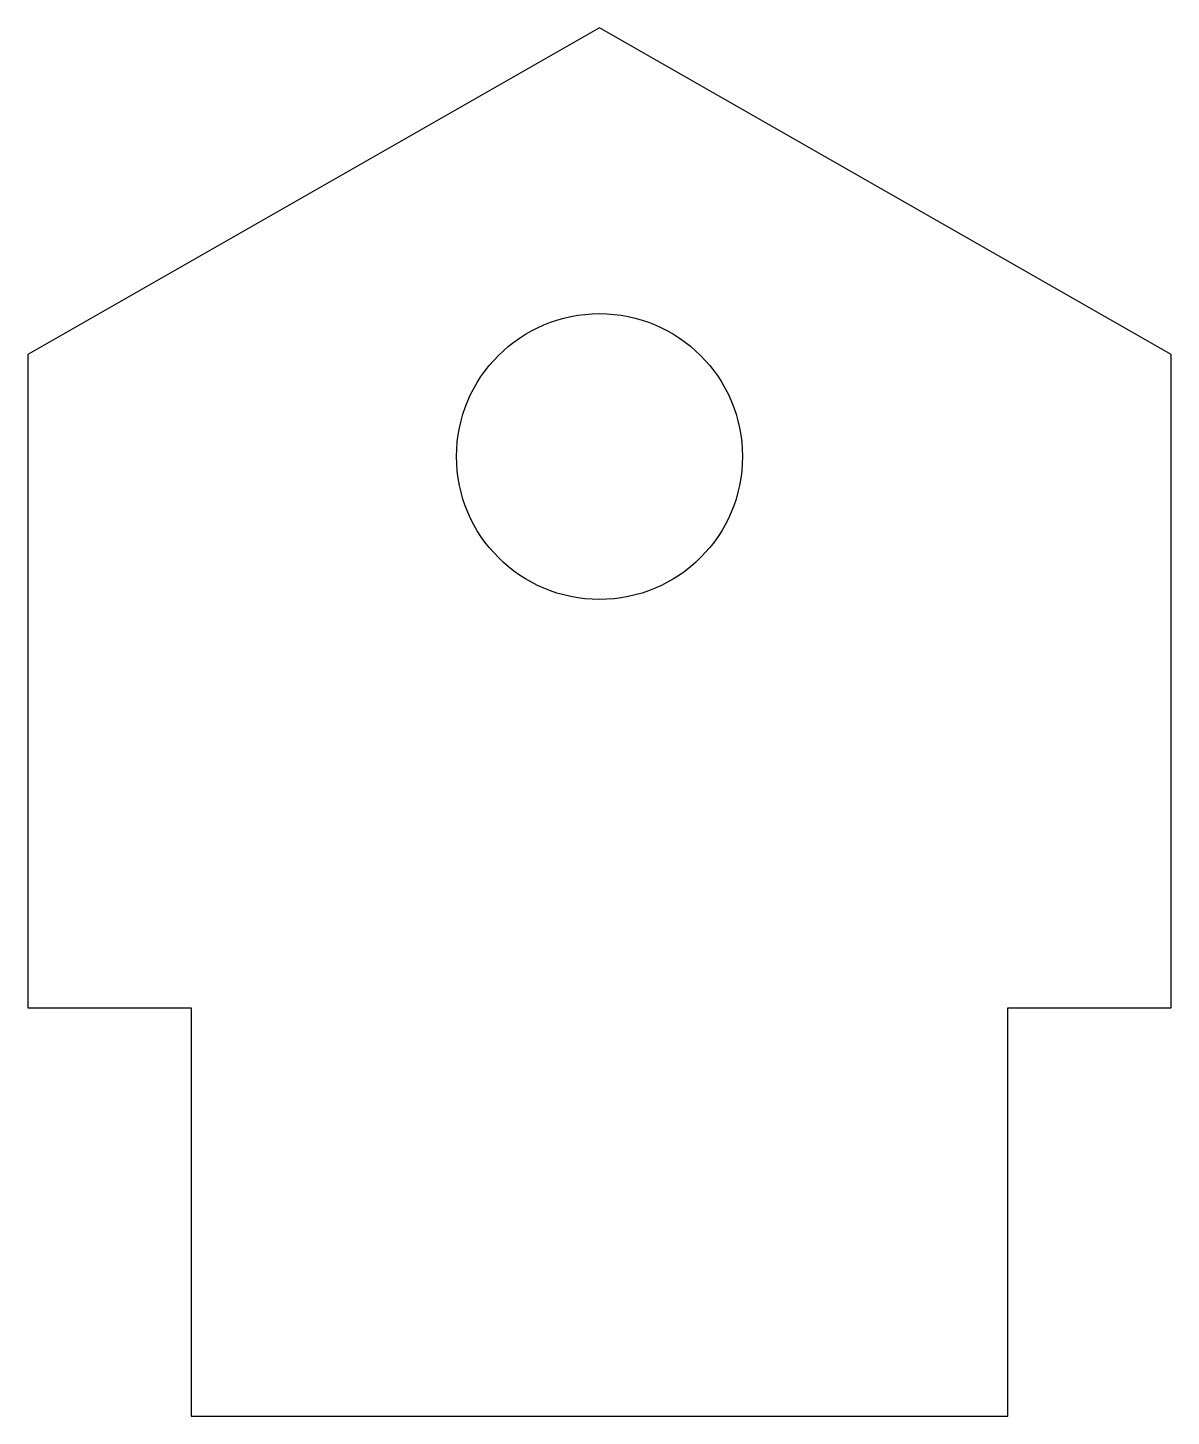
# Paper-space layout '_Top' of a CAD drawing. Header units: centimetres. Extents: x -21.4 to -20, y -6.17 to -4.47.
import ezdxf

# ---------------------------------------------------------------- set-up
doc = ezdxf.new("R2010")
doc.units = ezdxf.units.CM

psp = doc.layouts.new('_Top')

# ---------------------------------------------------------------- linework, layer by layer
at = {"color": 7, "linetype": 'Continuous', "lineweight": 25}
for p, q in [((-20.7, -4.475), (-21.4, -4.875)), ((-20, -4.875), (-20.7, -4.475)), ((-21.4, -4.875), (-21.4, -5.675)), ((-20, -5.675), (-20, -4.875)), ((-21.4, -5.675), (-21.2, -5.675)), ((-21.2, -5.675), (-21.2, -6.175)), ((-20.2, -5.675), (-20, -5.675)), ((-20.2, -6.175), (-20.2, -5.675)), ((-21.2, -6.175), (-20.2, -6.175))]:
    psp.add_line(p, q, dxfattribs=at)
psp.add_circle((-20.7, -5), 0.175, dxfattribs=at)

doc.saveas('drawing.dxf')
